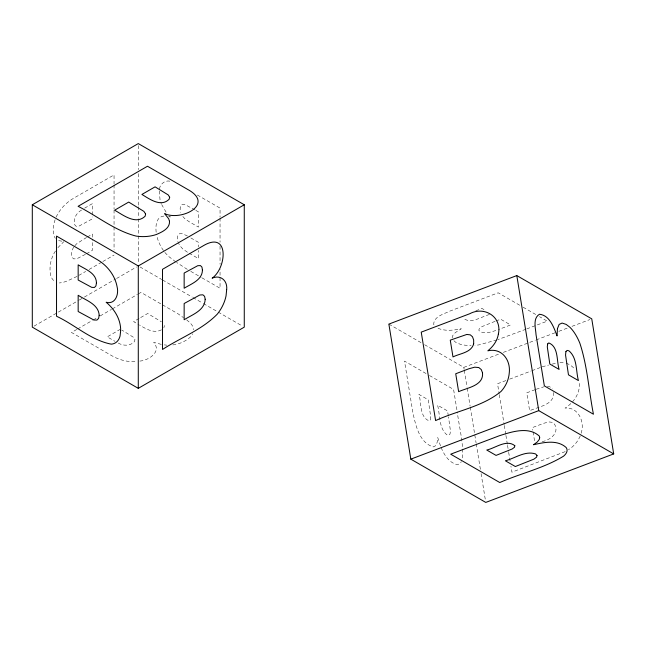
<?xml version="1.0" encoding="UTF-8"?>
<svg xmlns="http://www.w3.org/2000/svg" width="646" height="646" viewBox="0 0 646 646"><rect width="100%" height="100%" fill="white"/><g stroke="black" fill="none" stroke-linecap="round" stroke-linejoin="round"><path stroke-width="0.48" stroke-dasharray="3.23 2.42" d="M553.614 392.453C554.543 405.082 537.989 406.689 529.647 410.767L526.732 392.849L535.219 389.627M462.657 457.933C463.44 442.494 459.241 427.264 457.263 412.051M159.271 190.958L160.063 200.05L161.258 203.66M452.111 337.995C452.337 333.11 457.941 331.277 461.244 328.774C453.226 330.397 444.464 331.503 436.841 327.756M163.866 327.772L164.464 325.463M581.085 433.288C585.147 422.306 578.445 406.689 565.072 408.094C574.076 402.474 580.964 392.316 579.099 381.342M159.441 189.02C160.103 183.981 165.021 179.968 170.124 181.187M55.136 219.737C52.883 225.583 52.116 232.697 55.273 238.326M73.644 247.087L71.956 250.567L71.391 254.096L71.964 257.213L73.668 258.885L76.761 258.804L85.684 254.217M580.237 435.993C577.766 441.598 573.729 446.588 568.415 449.713M56.145 217.129C59.836 209.062 66.255 202.489 73.902 198.088L114.051 174.904L114.051 183.924M55.435 251.044C50.873 258.004 49.015 266.669 50.525 274.857A26.147 15.092 -60 0 0 55.378 281.801M74.879 245.722L76.737 243.679L86.556 237.478M57.938 247.628L63.784 241.717M81.566 210.063C76.478 212.833 72.885 218.857 74.629 224.671L76.107 226.261L78.836 226.181L92.418 218.833L92.418 216.87M84.666 208.109L92.418 203.635L92.418 214.908M87.388 236.993L92.418 234.086L92.418 240.401M86.532 253.725L92.418 250.325L92.418 242.21M78.747 275.438L85.643 271.465M89.083 269.471L102.003 262.018M102.859 261.517L114.051 255.057M34.036 326.149L57.494 312.607M58.366 312.107L78.344 300.568M79.216 300.067L83.552 297.564M84.424 297.055L115.699 278.999M116.571 278.499L136.548 266.968M76.753 329.468L71.544 332.472L111.693 355.655C119.332 360.08 128.231 362.349 137.065 361.518M77.617 328.967L92.37 320.448M93.234 319.948L96.706 317.945M100.178 315.942L111.459 309.426M112.323 308.925L137.485 294.398M138.357 293.898L140.957 292.396L161.621 304.331M120.406 329.25L107.244 336.849L114.996 341.322M139.084 318.462L133.617 321.619L138.648 324.518M140.65 317.557L147.684 313.504L161.435 321.821M77.027 276.431L67.418 280.889L62.662 282.568L59.271 282.964M565.202 451.619L511.907 472.194L510.938 466.234M161.46 329.823C153.95 333.861 145.907 328.879 139.479 325.003M475.844 310.783L481.997 308.449L485.098 310.241M489.434 314.529C481.488 316.492 470.861 324.558 463.174 318.115M495.014 321.353L482.053 326.585L479.308 328.572L478.807 330.227L480.091 331.624C485.711 334.152 491.937 331.778 497.388 329.961M495.95 320.997L500.65 319.213L510.59 324.954L498.332 329.605M525.844 329.258L497.84 339.635M526.773 328.911L547.259 321.143L539.507 316.661M424.6 344.722L463.812 367.364L499.56 353.806M503.323 352.385L535.308 340.256M536.245 339.893L555.059 332.763M558.822 331.333L568.23 327.764M571.993 326.343L589.871 319.56M505.907 380.567L497.525 383.748L499.14 393.68M509.629 379.154L531.044 371.03M531.981 370.683L540.363 367.501M536.164 389.272L543.803 386.817M542.147 441.702C549.94 440.087 559.606 433.24 554.648 424.349L552.435 422.331L548.866 421.927L543.641 423.324L532.385 427.595L532.805 430.196M496.895 339.941L478.856 344.899A26.147 10.675 -9.2 0 1 474.939 345.327M542.22 366.799L548.575 365.079M552.209 364.094L555.996 363.27M163.931 216.047C155.113 216.878 155.371 228.2 156.51 234.708M139.827 361.082C148.515 360.508 162.178 351.65 153.643 342.372L162.582 344.706M172.773 344.932C179.047 344.286 185.047 341.54 189.867 337.519A26.147 15.092 0 0 0 192.565 333.788M61.838 241.168L58.528 240.627M559.953 362.6L564.321 362.769M164.27 344.891L166.797 345.166M547.356 386.486L549.778 386.768L552.306 388.916M168.566 216.709L170.423 216.975L169.179 215.594M187.51 236.032L182.721 233.804L179.628 233.634L177.941 235.168L177.384 238.051L177.949 241.814M118.242 343.026C123.184 346.054 130.193 346.151 134.352 341.734L134.99 339.659L133.56 337.341L122.102 330.227M519.699 305.227L498.171 292.8L449.705 311.178C443.915 314.061 433.749 316.427 433.692 324.381L434.395 325.568M523.147 307.221L536.059 314.675M197.345 195.019L220.044 208.117L220.044 217.137M194.963 209.877L184.788 204.491L182.091 204.411L180.622 205.912L180.129 208.747L180.622 212.356M195.819 210.37L198.403 211.864L198.403 227.061L189.076 221.675L184.821 218.719L182.64 216.265M388.868 324.098L421.111 342.711M426.037 373.533L404.509 361.106L412.818 412.269C415.588 424.931 419.117 442.558 433.191 446.919C437.35 446.168 437.423 440.903 437.754 437.592L440.822 446.862M429.477 375.52L453.589 389.441L457.102 411.066M190.861 237.962L198.403 242.315L198.403 246.829M189.149 253.208L198.403 258.553L198.403 250.438M187.324 269.374L176.608 262.462M190.764 271.368L201.1 277.328M201.956 277.828L220.044 288.269L220.044 269.237M140.02 266.968L161.742 279.5M162.614 280.009L192.145 297.055M193.017 297.564L202.569 303.079M203.442 303.58L217.339 311.606M218.211 312.107L242.533 326.149M162.485 304.823L177.981 313.778L183.496 317.654M175.809 261.913L168.646 256.438L165.263 252.925A26.147 15.092 60 0 1 156.703 235.604M187.469 252.239L182.745 248.944L179.653 245.464L178.377 242.726M186.646 319.867L190.481 323.153L192.516 325.883A26.147 15.092 0 0 1 193.453 329.84M453.92 340.717L455.85 342.445L460.235 344.253A26.147 10.675 -9.2 0 0 471.128 345.497M166.087 212.154L161.678 204.572M441.17 447.646C444.117 454.663 448.655 462.181 456.407 464.426A26.147 10.675 69.2 0 0 461.373 461.688M533.087 431.932L534.807 442.51M499.301 394.674L504.146 424.495M504.308 425.488L505.761 434.427M505.923 435.42L507.376 444.367M507.538 445.36L508.515 451.328M508.677 452.321L510.292 462.253M463.812 367.364L464.135 369.35M464.296 370.344L467.042 387.229M467.203 388.222L470.11 406.092M470.272 407.085L476.078 442.841M476.239 443.834L480.438 469.65M481.084 473.623L485.445 500.432M448.332 415.903L447.525 410.929L437.576 405.187C440.225 414.821 438.553 427.523 446.757 434.758L448.744 435.251L450.02 434.015L450.415 430.68L448.494 416.896M220.044 218.138L220.044 242.185M220.044 246.191L220.044 264.222M138.284 145.584L138.284 169.664M138.284 173.677L138.284 205.775M138.284 206.777L138.284 217.815M138.284 218.816L138.284 234.861M138.284 235.871L138.284 263.956M114.051 184.926L114.051 208.973M114.051 209.974L114.051 226.003M114.051 227.004L114.051 250.05M566.171 363.246A26.147 21.35 -60 0 1 574.019 368.317M430.745 416.92L430.397 419.868L429.202 420.885C419.23 417.05 421.612 402.66 418.931 394.415L428.241 399.793L430.745 416.92"/><path stroke-width="0.97" d="M32.3 204.766L138.284 143.582L244.269 204.766L244.269 327.151L138.284 388.343L32.3 327.151L32.3 204.766L138.284 265.958L244.269 204.766M516.808 275.576L388.868 324.098L410.824 459.153L485.768 502.418L613.7 453.904L591.752 318.849L516.808 275.576L538.756 410.63L613.7 453.904M410.824 459.153L538.756 410.63M138.284 265.958L138.284 388.343M169.486 221.231C170.076 228.547 161.831 232.148 156.235 234.546A26.147 15.092 0 0 1 136.088 236.081C114.826 230.687 97.376 216.071 78.093 206.308L147.498 166.24L187.655 189.415C215.28 204.362 181.05 221.336 164.641 213.64L168.687 218.8L169.486 221.231M482.514 372.823C483.838 385.71 467.203 387.729 458.636 391.678L455.721 373.759L468.867 368.769L474.745 367.178L478.775 367.55L481.254 369.544L482.514 372.823M557.433 328.644L557.046 335.92C553.937 327.595 549.746 315.313 539.467 314.247C532.603 318.276 535.631 328.265 536.043 334.725L544.352 385.888L593.44 414.223C588.772 390.588 587.456 366.08 579.817 343.107A26.147 10.675 69.2 0 0 569.942 327.304L566.187 324.413L562.085 323.057L559.137 324.413L557.433 328.644M226.673 289.618L226.043 295.9A26.147 15.092 -60 0 1 217.298 314.118C201.996 329.831 180.614 337.64 162.517 349.462L162.517 269.309L202.666 246.126C229.427 229.677 227.004 267.807 212.138 278.168C220.738 274.356 227.691 280.808 226.673 289.618M565.904 351.666L565.549 355.034L568.464 374.825L578.412 380.567C575.78 370.844 577.419 357.965 568.932 350.818L567.091 350.398L565.904 351.666M120.689 330.486L120.059 336.041A26.147 15.092 60 0 1 111.314 344.156C90.989 340.305 74.936 324.76 56.533 316.249L56.533 236.097L96.682 259.28C106.961 265.11 115.045 275.204 117.128 286.977C119.017 294.18 115.376 304.872 106.154 302.247C114.536 309.24 120.745 319.302 120.689 330.486M547.647 343.963L547.299 346.878L549.819 364.053L559.129 369.431C556.481 361.13 558.774 346.773 548.777 342.921L547.647 343.963M202.432 269.939C202.424 280.033 191.248 283.828 184.15 288.253L184.15 273.056L197.773 265.684L200.462 265.603L201.94 267.105L202.432 269.939M205.178 299.243C204.79 310.556 192.137 314.675 184.15 319.746L184.15 303.507L199.832 294.996L202.925 294.826L204.612 296.361L205.178 299.243M96.448 282.811L95.955 285.863L94.478 287.446L91.748 287.373L78.166 280.025L78.166 264.828C85.151 269.245 96.238 272.878 96.448 282.811M99.193 315.288L98.62 318.397L96.916 320.077L93.832 319.996L78.166 311.517L78.166 295.279C85.942 300.39 98.572 304.201 99.193 315.288M514.805 445.692L514.523 447.226L512.149 449.002L496.055 455.398L486.753 450.028C495.232 448.227 506.496 438.965 514.805 445.692M145.608 213.996L145.124 216.224C135.838 225.163 123.152 215.021 114.641 210.192L128.707 202.077L143.913 211.395L145.608 213.996M539.693 437.705L539.297 439.417L537.359 441.929L533.548 444.731C544.029 442.34 557.24 439.474 566.114 447.476A26.147 10.675 -9.2 0 1 563.619 456.133C543.932 468.213 520.797 473.316 499.77 482.53L450.69 454.186L499.156 435.808C511.503 431.875 528.541 426.118 539.345 436.123L539.693 437.705M498.389 333.99C497.331 340.781 493.124 346.579 487.851 350.81C501.732 347.58 510.808 360.04 509.266 372.879A26.147 21.35 -60 0 1 501.062 391.411C482.417 406.819 457.102 410.622 435.606 420.586L421.232 332.141L469.699 313.754C484.33 305.808 502.176 316.831 498.389 333.99M537.012 455.43L536.584 457.15L533.895 459.161L515.338 466.533L505.398 460.792C515.064 458.264 525.23 450.464 535.599 453.952L537.012 455.43M169.68 197.248L169.123 199.275C160.902 207.487 149.533 199.033 141.91 194.446L155.08 186.847L168.267 194.955L169.68 197.248M473.663 343.89C471.16 352.748 459.944 353.386 452.983 356.923L450.262 340.151L466.792 334.458L470.304 334.854L472.501 336.776L473.655 339.99L473.663 343.89"/></g></svg>
